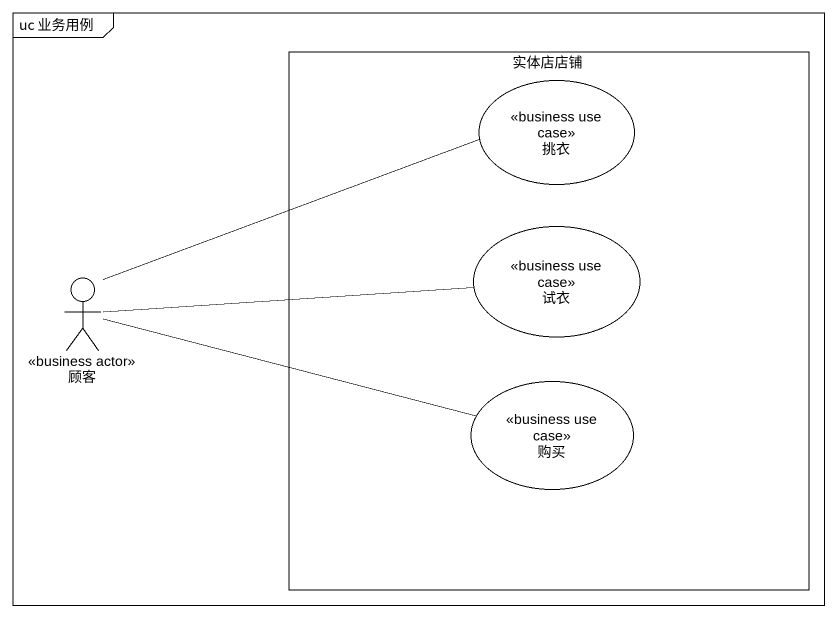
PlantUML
@startuml
mainframe uc 业务用例
rectangle 实体店店铺 {
  usecase 挑衣 <<business use case>>
  usecase 试衣 <<business use case>>
  usecase 购买 <<business use case>>
}
actor 顾客 <<business actor>>
顾客 -right- 挑衣
顾客 -right- 试衣
顾客 -right- 购买
@enduml
